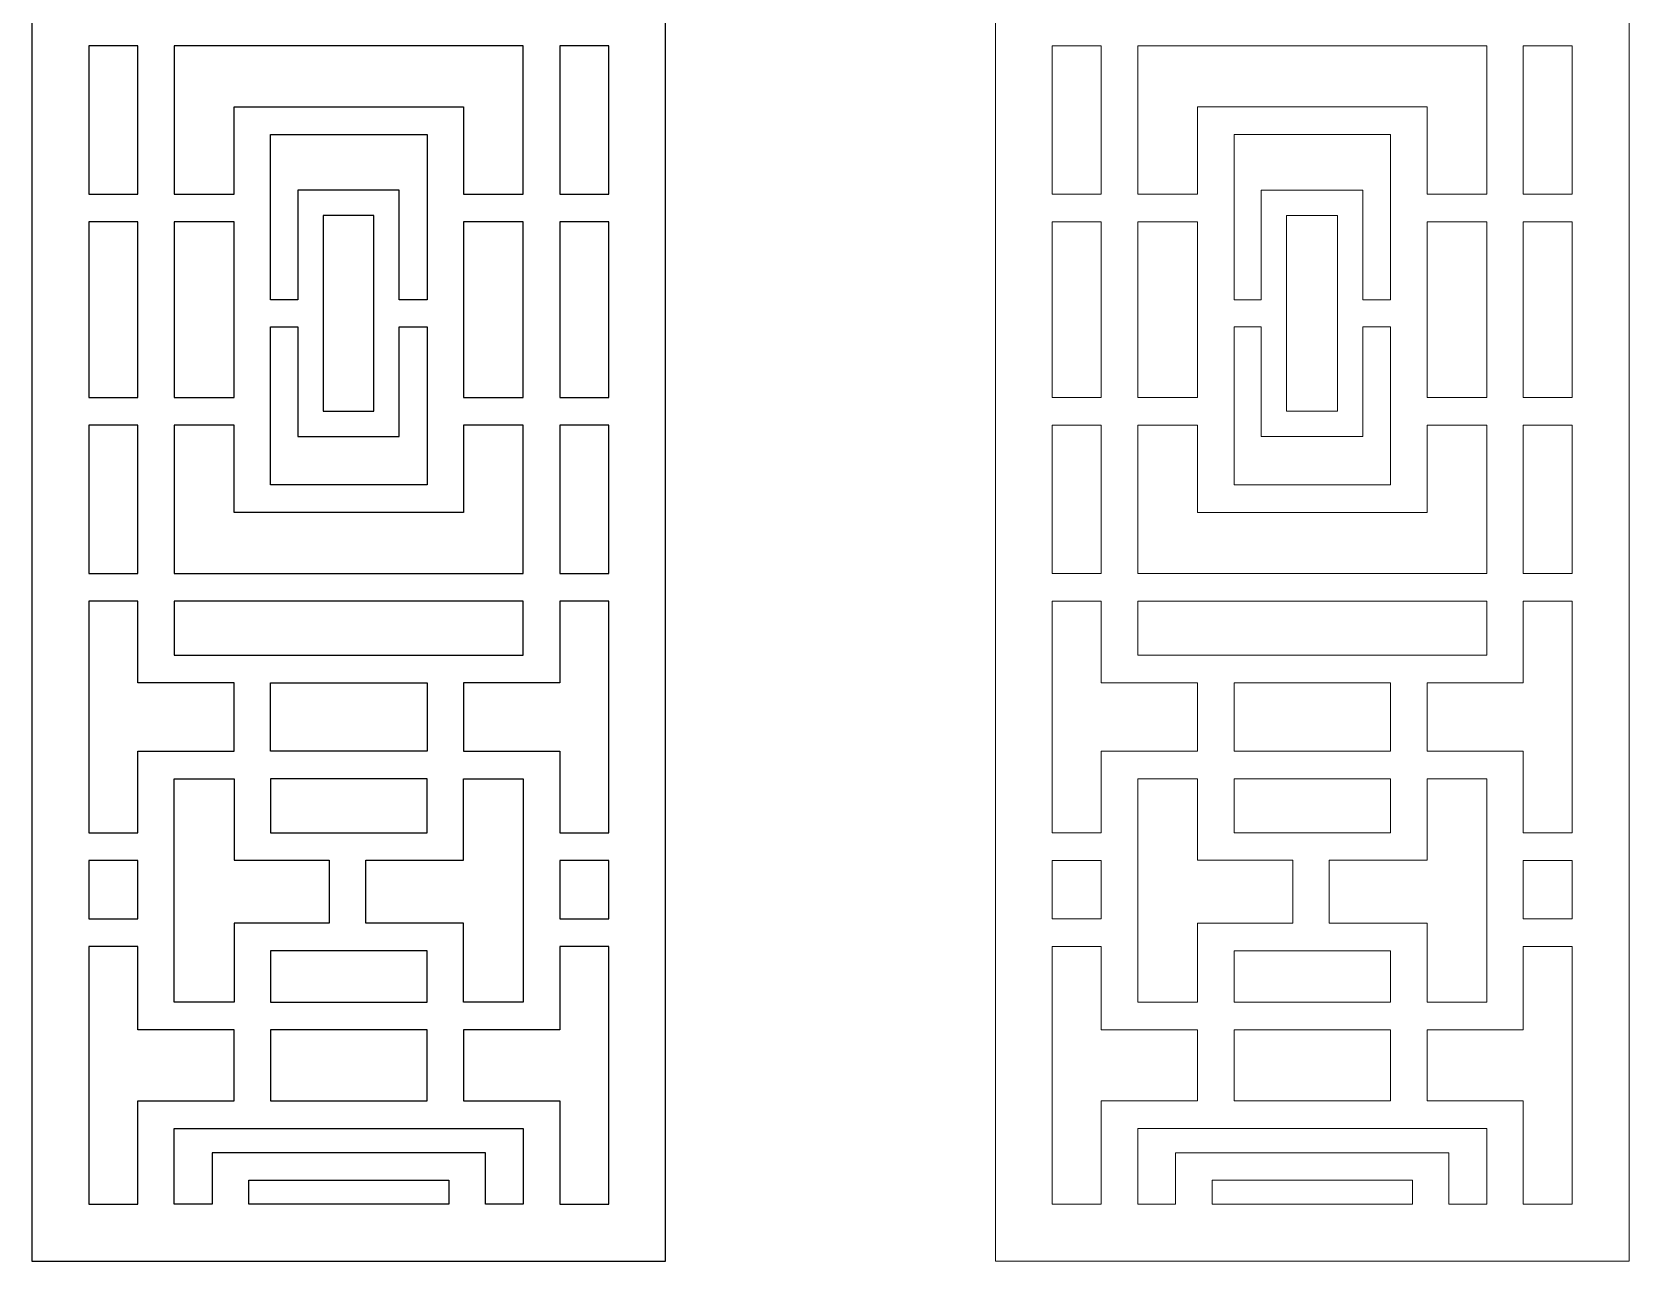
# Model space of a CAD drawing. Header units: centimetres. Extents: x -7.8 to 4.5, y -11.9 to 11.9.
# Drawn here: x -7.85 to 4.54, y -11.9 to -2.36 of the extents above; entities that cross this region are included whole.
import ezdxf

# ---------------------------------------------------------------- set-up
doc = ezdxf.new("R2010")
doc.units = ezdxf.units.CM
doc.header["$MEASUREMENT"] = 0
doc.layers.add('layer 1', color=7, linetype='Continuous')

msp = doc.modelspace()

# ---------------------------------------------------------------- linework, layer by layer
at = {"layer": 'layer 1', "color": 242}
for points, knots in [([(-7.85, 11.91982), (-7.85, 11.91982), (-2.93309, 11.91982), (-2.93309, 11.91982), (-2.93309, 11.91982), (-2.93309, 11.91982), (-2.93309, -11.90152), (-2.93309, -11.90152), (-2.93309, -11.90152), (-2.93309, -11.90152), (-7.85, -11.90152), (-7.85, -11.90152), (-7.85, -11.90152), (-7.85, -11.90152), (-7.85, 11.91982), (-7.85, 11.91982)], [0, 0, 0, 0, 0.2, 0.2, 0.2, 0.2, 0.4, 0.4, 0.4, 0.4, 0.6, 0.6, 0.6, 0.6, 1, 1, 1, 1]), ([(-7.40968, -2.47065), (-7.40968, -2.47065), (-7.02874, -2.47065), (-7.02874, -2.47065), (-7.02874, -2.47065), (-7.02874, -2.47065), (-7.02874, -3.62321), (-7.02874, -3.62321), (-7.02874, -3.62321), (-7.02874, -3.62321), (-7.40968, -3.62321), (-7.40968, -3.62321), (-7.40968, -3.62321), (-7.40968, -3.62321), (-7.40968, -2.47065), (-7.40968, -2.47065)], [0, 0, 0, 0, 0.2, 0.2, 0.2, 0.2, 0.4, 0.4, 0.4, 0.4, 0.6, 0.6, 0.6, 0.6, 1, 1, 1, 1]), ([(-6.28141, -3.62321), (-6.28141, -3.62321), (-6.74528, -3.62321), (-6.74528, -3.62321), (-6.74528, -3.62321), (-6.74528, -3.62321), (-6.74528, -2.47065), (-6.74528, -2.47065), (-6.74528, -2.47065), (-6.74528, -2.47065), (-4.03708, -2.47065), (-4.03708, -2.47065), (-4.03708, -2.47065), (-4.03708, -2.47065), (-4.03708, -3.62321), (-4.03708, -3.62321), (-4.03708, -3.62321), (-4.03708, -3.62321), (-4.50095, -3.62321), (-4.50095, -3.62321), (-4.50095, -3.62321), (-4.50095, -3.62321), (-4.50095, -2.94517), (-4.50095, -2.94517), (-4.50095, -2.94517), (-4.50095, -2.94517), (-6.28141, -2.94517), (-6.28141, -2.94517), (-6.28141, -2.94517), (-6.28141, -2.94517), (-6.28141, -3.62321), (-6.28141, -3.62321)], [0, 0, 0, 0, 0.11111111, 0.11111111, 0.11111111, 0.11111111, 0.22222222, 0.22222222, 0.22222222, 0.22222222, 0.33333333, 0.33333333, 0.33333333, 0.33333333, 0.44444444, 0.44444444, 0.44444444, 0.44444444, 0.55555556, 0.55555556, 0.55555556, 0.55555556, 0.66666667, 0.66666667, 0.66666667, 0.66666667, 0.77777778, 0.77777778, 0.77777778, 0.77777778, 1, 1, 1, 1]), ([(-3.37341, -3.62321), (-3.37341, -3.62321), (-3.75361, -3.62321), (-3.75361, -3.62321), (-3.75361, -3.62321), (-3.75361, -3.62321), (-3.75361, -2.47065), (-3.75361, -2.47065), (-3.75361, -2.47065), (-3.75361, -2.47065), (-3.37341, -2.47065), (-3.37341, -2.47065), (-3.37341, -2.47065), (-3.37341, -2.47065), (-3.37341, -3.62321), (-3.37341, -3.62321)], [0, 0, 0, 0, 0.2, 0.2, 0.2, 0.2, 0.4, 0.4, 0.4, 0.4, 0.6, 0.6, 0.6, 0.6, 1, 1, 1, 1]), ([(-5.7878, -3.59088), (-5.7878, -3.59088), (-4.99969, -3.59088), (-4.99969, -3.59088), (-4.99969, -3.59088), (-4.99969, -3.59088), (-4.99969, -4.4421), (-4.99969, -4.4421), (-4.99969, -4.4421), (-4.99969, -4.4421), (-4.78441, -4.4421), (-4.78441, -4.4421), (-4.78441, -4.4421), (-4.78441, -4.4421), (-4.78441, -3.1586), (-4.78441, -3.1586), (-4.78441, -3.1586), (-4.78441, -3.1586), (-5.99795, -3.1586), (-5.99795, -3.1586), (-5.99795, -3.1586), (-5.99795, -3.1586), (-5.99795, -4.4421), (-5.99795, -4.4421), (-5.99795, -4.4421), (-5.99795, -4.4421), (-5.7878, -4.4421), (-5.7878, -4.4421), (-5.7878, -4.4421), (-5.7878, -4.4421), (-5.7878, -3.59088), (-5.7878, -3.59088)], [0, 0, 0, 0, 0.11111111, 0.11111111, 0.11111111, 0.11111111, 0.22222222, 0.22222222, 0.22222222, 0.22222222, 0.33333333, 0.33333333, 0.33333333, 0.33333333, 0.44444444, 0.44444444, 0.44444444, 0.44444444, 0.55555556, 0.55555556, 0.55555556, 0.55555556, 0.66666667, 0.66666667, 0.66666667, 0.66666667, 0.77777778, 0.77777778, 0.77777778, 0.77777778, 1, 1, 1, 1]), ([(-7.40968, -3.83665), (-7.40968, -3.83665), (-7.02874, -3.83665), (-7.02874, -3.83665), (-7.02874, -3.83665), (-7.02874, -3.83665), (-7.02874, -5.20138), (-7.02874, -5.20138), (-7.02874, -5.20138), (-7.02874, -5.20138), (-7.40968, -5.20138), (-7.40968, -5.20138), (-7.40968, -5.20138), (-7.40968, -5.20138), (-7.40968, -3.83665), (-7.40968, -3.83665)], [0, 0, 0, 0, 0.2, 0.2, 0.2, 0.2, 0.4, 0.4, 0.4, 0.4, 0.6, 0.6, 0.6, 0.6, 1, 1, 1, 1]), ([(-6.74528, -3.83665), (-6.74528, -3.83665), (-6.28141, -3.83665), (-6.28141, -3.83665), (-6.28141, -3.83665), (-6.28141, -3.83665), (-6.28141, -5.20138), (-6.28141, -5.20138), (-6.28141, -5.20138), (-6.28141, -5.20138), (-6.74528, -5.20138), (-6.74528, -5.20138), (-6.74528, -5.20138), (-6.74528, -5.20138), (-6.74528, -3.83665), (-6.74528, -3.83665)], [0, 0, 0, 0, 0.2, 0.2, 0.2, 0.2, 0.4, 0.4, 0.4, 0.4, 0.6, 0.6, 0.6, 0.6, 1, 1, 1, 1]), ([(-5.59078, -3.78791), (-5.59078, -3.78791), (-5.19672, -3.78791), (-5.19672, -3.78791), (-5.19672, -3.78791), (-5.19672, -3.78791), (-5.19672, -5.30702), (-5.19672, -5.30702), (-5.19672, -5.30702), (-5.19672, -5.30702), (-5.59078, -5.30702), (-5.59078, -5.30702), (-5.59078, -5.30702), (-5.59078, -5.30702), (-5.59078, -3.78791), (-5.59078, -3.78791)], [0, 0, 0, 0, 0.2, 0.2, 0.2, 0.2, 0.4, 0.4, 0.4, 0.4, 0.6, 0.6, 0.6, 0.6, 1, 1, 1, 1]), ([(-4.50095, -3.83665), (-4.50095, -3.83665), (-4.03708, -3.83665), (-4.03708, -3.83665), (-4.03708, -3.83665), (-4.03708, -3.83665), (-4.03708, -5.20138), (-4.03708, -5.20138), (-4.03708, -5.20138), (-4.03708, -5.20138), (-4.50095, -5.20138), (-4.50095, -5.20138), (-4.50095, -5.20138), (-4.50095, -5.20138), (-4.50095, -3.83665), (-4.50095, -3.83665)], [0, 0, 0, 0, 0.2, 0.2, 0.2, 0.2, 0.4, 0.4, 0.4, 0.4, 0.6, 0.6, 0.6, 0.6, 1, 1, 1, 1]), ([(-3.37341, -5.20138), (-3.37341, -5.20138), (-3.75361, -5.20138), (-3.75361, -5.20138), (-3.75361, -5.20138), (-3.75361, -5.20138), (-3.75361, -3.83665), (-3.75361, -3.83665), (-3.75361, -3.83665), (-3.75361, -3.83665), (-3.37341, -3.83665), (-3.37341, -3.83665), (-3.37341, -3.83665), (-3.37341, -3.83665), (-3.37341, -5.20138), (-3.37341, -5.20138)], [0, 0, 0, 0, 0.2, 0.2, 0.2, 0.2, 0.4, 0.4, 0.4, 0.4, 0.6, 0.6, 0.6, 0.6, 1, 1, 1, 1]), ([(-4.78441, -4.65283), (-4.78441, -4.65283), (-4.99969, -4.65283), (-4.99969, -4.65283), (-4.99969, -4.65283), (-4.99969, -4.65283), (-4.99969, -5.50405), (-4.99969, -5.50405), (-4.99969, -5.50405), (-4.99969, -5.50405), (-5.7878, -5.50405), (-5.7878, -5.50405), (-5.7878, -5.50405), (-5.7878, -5.50405), (-5.7878, -4.65283), (-5.7878, -4.65283), (-5.7878, -4.65283), (-5.7878, -4.65283), (-5.99795, -4.65283), (-5.99795, -4.65283), (-5.99795, -4.65283), (-5.99795, -4.65283), (-5.99795, -5.87942), (-5.99795, -5.87942), (-5.99795, -5.87942), (-5.99795, -5.87942), (-4.78441, -5.87942), (-4.78441, -5.87942), (-4.78441, -5.87942), (-4.78441, -5.87942), (-4.78441, -4.65283), (-4.78441, -4.65283)], [0, 0, 0, 0, 0.11111111, 0.11111111, 0.11111111, 0.11111111, 0.22222222, 0.22222222, 0.22222222, 0.22222222, 0.33333333, 0.33333333, 0.33333333, 0.33333333, 0.44444444, 0.44444444, 0.44444444, 0.44444444, 0.55555556, 0.55555556, 0.55555556, 0.55555556, 0.66666667, 0.66666667, 0.66666667, 0.66666667, 0.77777778, 0.77777778, 0.77777778, 0.77777778, 1, 1, 1, 1]), ([(-7.40968, -5.41482), (-7.40968, -5.41482), (-7.02874, -5.41482), (-7.02874, -5.41482), (-7.02874, -5.41482), (-7.02874, -5.41482), (-7.02874, -6.56737), (-7.02874, -6.56737), (-7.02874, -6.56737), (-7.02874, -6.56737), (-7.40968, -6.56737), (-7.40968, -6.56737), (-7.40968, -6.56737), (-7.40968, -6.56737), (-7.40968, -5.41482), (-7.40968, -5.41482)], [0, 0, 0, 0, 0.2, 0.2, 0.2, 0.2, 0.4, 0.4, 0.4, 0.4, 0.6, 0.6, 0.6, 0.6, 1, 1, 1, 1]), ([(-6.74528, -5.41482), (-6.74528, -5.41482), (-6.28141, -5.41482), (-6.28141, -5.41482), (-6.28141, -5.41482), (-6.28141, -5.41482), (-6.28141, -6.09285), (-6.28141, -6.09285), (-6.28141, -6.09285), (-6.28141, -6.09285), (-4.50095, -6.09285), (-4.50095, -6.09285), (-4.50095, -6.09285), (-4.50095, -6.09285), (-4.50095, -5.41482), (-4.50095, -5.41482), (-4.50095, -5.41482), (-4.50095, -5.41482), (-4.03708, -5.41482), (-4.03708, -5.41482), (-4.03708, -5.41482), (-4.03708, -5.41482), (-4.03708, -6.56737), (-4.03708, -6.56737), (-4.03708, -6.56737), (-4.03708, -6.56737), (-6.74528, -6.56737), (-6.74528, -6.56737), (-6.74528, -6.56737), (-6.74528, -6.56737), (-6.74528, -5.41482), (-6.74528, -5.41482)], [0, 0, 0, 0, 0.11111111, 0.11111111, 0.11111111, 0.11111111, 0.22222222, 0.22222222, 0.22222222, 0.22222222, 0.33333333, 0.33333333, 0.33333333, 0.33333333, 0.44444444, 0.44444444, 0.44444444, 0.44444444, 0.55555556, 0.55555556, 0.55555556, 0.55555556, 0.66666667, 0.66666667, 0.66666667, 0.66666667, 0.77777778, 0.77777778, 0.77777778, 0.77777778, 1, 1, 1, 1]), ([(-3.37341, -6.56737), (-3.37341, -6.56737), (-3.75361, -6.56737), (-3.75361, -6.56737), (-3.75361, -6.56737), (-3.75361, -6.56737), (-3.75361, -5.41482), (-3.75361, -5.41482), (-3.75361, -5.41482), (-3.75361, -5.41482), (-3.37341, -5.41482), (-3.37341, -5.41482), (-3.37341, -5.41482), (-3.37341, -5.41482), (-3.37341, -6.56737), (-3.37341, -6.56737)], [0, 0, 0, 0, 0.2, 0.2, 0.2, 0.2, 0.4, 0.4, 0.4, 0.4, 0.6, 0.6, 0.6, 0.6, 1, 1, 1, 1]), ([(-7.40968, -6.78081), (-7.40968, -6.78081), (-7.02874, -6.78081), (-7.02874, -6.78081), (-7.02874, -6.78081), (-7.02874, -6.78081), (-7.02874, -7.41406), (-7.02874, -7.41406), (-7.02874, -7.41406), (-7.02874, -7.41406), (-6.28141, -7.41406), (-6.28141, -7.41406), (-6.28141, -7.41406), (-6.28141, -7.41406), (-6.28141, -7.94551), (-6.28141, -7.94551), (-6.28141, -7.94551), (-6.28141, -7.94551), (-7.02874, -7.94551), (-7.02874, -7.94551), (-7.02874, -7.94551), (-7.02874, -7.94551), (-7.02874, -8.5796), (-7.02874, -8.5796), (-7.02874, -8.5796), (-7.02874, -8.5796), (-7.40968, -8.5796), (-7.40968, -8.5796), (-7.40968, -8.5796), (-7.40968, -8.5796), (-7.40968, -6.78081), (-7.40968, -6.78081)], [0, 0, 0, 0, 0.11111111, 0.11111111, 0.11111111, 0.11111111, 0.22222222, 0.22222222, 0.22222222, 0.22222222, 0.33333333, 0.33333333, 0.33333333, 0.33333333, 0.44444444, 0.44444444, 0.44444444, 0.44444444, 0.55555556, 0.55555556, 0.55555556, 0.55555556, 0.66666667, 0.66666667, 0.66666667, 0.66666667, 0.77777778, 0.77777778, 0.77777778, 0.77777778, 1, 1, 1, 1]), ([(-6.74528, -6.78081), (-6.74528, -6.78081), (-4.03708, -6.78081), (-4.03708, -6.78081), (-4.03708, -6.78081), (-4.03708, -6.78081), (-4.03708, -7.20062), (-4.03708, -7.20062), (-4.03708, -7.20062), (-4.03708, -7.20062), (-6.74528, -7.20062), (-6.74528, -7.20062), (-6.74528, -7.20062), (-6.74528, -7.20062), (-6.74528, -6.78081), (-6.74528, -6.78081)], [0, 0, 0, 0, 0.2, 0.2, 0.2, 0.2, 0.4, 0.4, 0.4, 0.4, 0.6, 0.6, 0.6, 0.6, 1, 1, 1, 1]), ([(-3.37341, -8.5796), (-3.37341, -8.5796), (-3.75361, -8.5796), (-3.75361, -8.5796), (-3.75361, -8.5796), (-3.75361, -8.5796), (-3.75361, -7.94551), (-3.75361, -7.94551), (-3.75361, -7.94551), (-3.75361, -7.94551), (-4.50095, -7.94551), (-4.50095, -7.94551), (-4.50095, -7.94551), (-4.50095, -7.94551), (-4.50095, -7.41406), (-4.50095, -7.41406), (-4.50095, -7.41406), (-4.50095, -7.41406), (-3.75361, -7.41406), (-3.75361, -7.41406), (-3.75361, -7.41406), (-3.75361, -7.41406), (-3.75361, -6.78081), (-3.75361, -6.78081), (-3.75361, -6.78081), (-3.75361, -6.78081), (-3.37341, -6.78081), (-3.37341, -6.78081), (-3.37341, -6.78081), (-3.37341, -6.78081), (-3.37341, -8.5796), (-3.37341, -8.5796)], [0, 0, 0, 0, 0.11111111, 0.11111111, 0.11111111, 0.11111111, 0.22222222, 0.22222222, 0.22222222, 0.22222222, 0.33333333, 0.33333333, 0.33333333, 0.33333333, 0.44444444, 0.44444444, 0.44444444, 0.44444444, 0.55555556, 0.55555556, 0.55555556, 0.55555556, 0.66666667, 0.66666667, 0.66666667, 0.66666667, 0.77777778, 0.77777778, 0.77777778, 0.77777778, 1, 1, 1, 1]), ([(-5.99795, -7.94551), (-5.99795, -7.94551), (-4.78441, -7.94551), (-4.78441, -7.94551), (-4.78441, -7.94551), (-4.78441, -7.94551), (-4.78441, -7.41406), (-4.78441, -7.41406), (-4.78441, -7.41406), (-4.78441, -7.41406), (-5.99795, -7.41406), (-5.99795, -7.41406), (-5.99795, -7.41406), (-5.99795, -7.41406), (-5.99795, -7.94551), (-5.99795, -7.94551)], [0, 0, 0, 0, 0.2, 0.2, 0.2, 0.2, 0.4, 0.4, 0.4, 0.4, 0.6, 0.6, 0.6, 0.6, 1, 1, 1, 1]), ([(-5.54322, -9.2807), (-5.54322, -9.2807), (-5.54322, -8.79146), (-5.54322, -8.79146), (-5.54322, -8.79146), (-5.54322, -8.79146), (-6.28141, -8.79146), (-6.28141, -8.79146), (-6.28141, -8.79146), (-6.28141, -8.79146), (-6.28141, -8.15894), (-6.28141, -8.15894), (-6.28141, -8.15894), (-6.28141, -8.15894), (-6.74528, -8.15894), (-6.74528, -8.15894), (-6.74528, -8.15894), (-6.74528, -8.15894), (-6.74528, -9.89374), (-6.74528, -9.89374), (-6.74528, -9.89374), (-6.74528, -9.89374), (-6.28141, -9.89374), (-6.28141, -9.89374), (-6.28141, -9.89374), (-6.28141, -9.89374), (-6.28141, -9.2807), (-6.28141, -9.2807), (-6.28141, -9.2807), (-6.28141, -9.2807), (-5.54322, -9.2807), (-5.54322, -9.2807)], [0, 0, 0, 0, 0.11111111, 0.11111111, 0.11111111, 0.11111111, 0.22222222, 0.22222222, 0.22222222, 0.22222222, 0.33333333, 0.33333333, 0.33333333, 0.33333333, 0.44444444, 0.44444444, 0.44444444, 0.44444444, 0.55555556, 0.55555556, 0.55555556, 0.55555556, 0.66666667, 0.66666667, 0.66666667, 0.66666667, 0.77777778, 0.77777778, 0.77777778, 0.77777778, 1, 1, 1, 1]), ([(-5.99795, -8.15894), (-5.99795, -8.15894), (-4.78441, -8.15894), (-4.78441, -8.15894), (-4.78441, -8.15894), (-4.78441, -8.15894), (-4.78441, -8.57803), (-4.78441, -8.57803), (-4.78441, -8.57803), (-4.78441, -8.57803), (-5.99795, -8.57803), (-5.99795, -8.57803), (-5.99795, -8.57803), (-5.99795, -8.57803), (-5.99795, -8.15894), (-5.99795, -8.15894)], [0, 0, 0, 0, 0.2, 0.2, 0.2, 0.2, 0.4, 0.4, 0.4, 0.4, 0.6, 0.6, 0.6, 0.6, 1, 1, 1, 1]), ([(-5.25974, -8.79146), (-5.25974, -8.79146), (-5.25974, -9.2807), (-5.25974, -9.2807), (-5.25974, -9.2807), (-5.25974, -9.2807), (-4.50095, -9.2807), (-4.50095, -9.2807), (-4.50095, -9.2807), (-4.50095, -9.2807), (-4.50095, -9.89374), (-4.50095, -9.89374), (-4.50095, -9.89374), (-4.50095, -9.89374), (-4.03708, -9.89374), (-4.03708, -9.89374), (-4.03708, -9.89374), (-4.03708, -9.89374), (-4.03708, -8.15894), (-4.03708, -8.15894), (-4.03708, -8.15894), (-4.03708, -8.15894), (-4.50095, -8.15894), (-4.50095, -8.15894), (-4.50095, -8.15894), (-4.50095, -8.15894), (-4.50095, -8.79146), (-4.50095, -8.79146), (-4.50095, -8.79146), (-4.50095, -8.79146), (-5.25974, -8.79146), (-5.25974, -8.79146)], [0, 0, 0, 0, 0.11111111, 0.11111111, 0.11111111, 0.11111111, 0.22222222, 0.22222222, 0.22222222, 0.22222222, 0.33333333, 0.33333333, 0.33333333, 0.33333333, 0.44444444, 0.44444444, 0.44444444, 0.44444444, 0.55555556, 0.55555556, 0.55555556, 0.55555556, 0.66666667, 0.66666667, 0.66666667, 0.66666667, 0.77777778, 0.77777778, 0.77777778, 0.77777778, 1, 1, 1, 1]), ([(-7.40968, -8.79304), (-7.40968, -8.79304), (-7.02874, -8.79304), (-7.02874, -8.79304), (-7.02874, -8.79304), (-7.02874, -8.79304), (-7.02874, -9.24713), (-7.02874, -9.24713), (-7.02874, -9.24713), (-7.02874, -9.24713), (-7.40968, -9.24713), (-7.40968, -9.24713), (-7.40968, -9.24713), (-7.40968, -9.24713), (-7.40968, -8.79304), (-7.40968, -8.79304)], [0, 0, 0, 0, 0.2, 0.2, 0.2, 0.2, 0.4, 0.4, 0.4, 0.4, 0.6, 0.6, 0.6, 0.6, 1, 1, 1, 1]), ([(-3.37341, -9.24713), (-3.37341, -9.24713), (-3.75361, -9.24713), (-3.75361, -9.24713), (-3.75361, -9.24713), (-3.75361, -9.24713), (-3.75361, -8.79304), (-3.75361, -8.79304), (-3.75361, -8.79304), (-3.75361, -8.79304), (-3.37341, -8.79304), (-3.37341, -8.79304), (-3.37341, -8.79304), (-3.37341, -8.79304), (-3.37341, -9.24713), (-3.37341, -9.24713)], [0, 0, 0, 0, 0.2, 0.2, 0.2, 0.2, 0.4, 0.4, 0.4, 0.4, 0.6, 0.6, 0.6, 0.6, 1, 1, 1, 1]), ([(-7.40968, -9.46057), (-7.40968, -9.46057), (-7.02874, -9.46057), (-7.02874, -9.46057), (-7.02874, -9.46057), (-7.02874, -9.46057), (-7.02874, -10.10719), (-7.02874, -10.10719), (-7.02874, -10.10719), (-7.02874, -10.10719), (-6.28141, -10.10719), (-6.28141, -10.10719), (-6.28141, -10.10719), (-6.28141, -10.10719), (-6.28141, -10.65916), (-6.28141, -10.65916), (-6.28141, -10.65916), (-6.28141, -10.65916), (-7.02874, -10.65916), (-7.02874, -10.65916), (-7.02874, -10.65916), (-7.02874, -10.65916), (-7.02874, -11.4612), (-7.02874, -11.4612), (-7.02874, -11.4612), (-7.02874, -11.4612), (-7.40968, -11.4612), (-7.40968, -11.4612), (-7.40968, -11.4612), (-7.40968, -11.4612), (-7.40968, -9.46057), (-7.40968, -9.46057)], [0, 0, 0, 0, 0.11111111, 0.11111111, 0.11111111, 0.11111111, 0.22222222, 0.22222222, 0.22222222, 0.22222222, 0.33333333, 0.33333333, 0.33333333, 0.33333333, 0.44444444, 0.44444444, 0.44444444, 0.44444444, 0.55555556, 0.55555556, 0.55555556, 0.55555556, 0.66666667, 0.66666667, 0.66666667, 0.66666667, 0.77777778, 0.77777778, 0.77777778, 0.77777778, 1, 1, 1, 1]), ([(-4.78441, -9.89374), (-4.78441, -9.89374), (-5.99795, -9.89374), (-5.99795, -9.89374), (-5.99795, -9.89374), (-5.99795, -9.89374), (-5.99795, -9.49414), (-5.99795, -9.49414), (-5.99795, -9.49414), (-5.99795, -9.49414), (-4.78441, -9.49414), (-4.78441, -9.49414), (-4.78441, -9.49414), (-4.78441, -9.49414), (-4.78441, -9.89374), (-4.78441, -9.89374)], [0, 0, 0, 0, 0.2, 0.2, 0.2, 0.2, 0.4, 0.4, 0.4, 0.4, 0.6, 0.6, 0.6, 0.6, 1, 1, 1, 1]), ([(-3.75361, -11.4612), (-3.75361, -11.4612), (-3.75361, -10.65916), (-3.75361, -10.65916), (-3.75361, -10.65916), (-3.75361, -10.65916), (-4.50095, -10.65916), (-4.50095, -10.65916), (-4.50095, -10.65916), (-4.50095, -10.65916), (-4.50095, -10.10719), (-4.50095, -10.10719), (-4.50095, -10.10719), (-4.50095, -10.10719), (-3.75361, -10.10719), (-3.75361, -10.10719), (-3.75361, -10.10719), (-3.75361, -10.10719), (-3.75361, -9.46057), (-3.75361, -9.46057), (-3.75361, -9.46057), (-3.75361, -9.46057), (-3.37341, -9.46057), (-3.37341, -9.46057), (-3.37341, -9.46057), (-3.37341, -9.46057), (-3.37341, -11.4612), (-3.37341, -11.4612), (-3.37341, -11.4612), (-3.37341, -11.4612), (-3.75361, -11.4612), (-3.75361, -11.4612)], [0, 0, 0, 0, 0.11111111, 0.11111111, 0.11111111, 0.11111111, 0.22222222, 0.22222222, 0.22222222, 0.22222222, 0.33333333, 0.33333333, 0.33333333, 0.33333333, 0.44444444, 0.44444444, 0.44444444, 0.44444444, 0.55555556, 0.55555556, 0.55555556, 0.55555556, 0.66666667, 0.66666667, 0.66666667, 0.66666667, 0.77777778, 0.77777778, 0.77777778, 0.77777778, 1, 1, 1, 1]), ([(-5.99795, -10.65916), (-5.99795, -10.65916), (-5.99795, -10.10719), (-5.99795, -10.10719), (-5.99795, -10.10719), (-5.99795, -10.10719), (-4.78441, -10.10719), (-4.78441, -10.10719), (-4.78441, -10.10719), (-4.78441, -10.10719), (-4.78441, -10.65916), (-4.78441, -10.65916), (-4.78441, -10.65916), (-4.78441, -10.65916), (-5.99795, -10.65916), (-5.99795, -10.65916)], [0, 0, 0, 0, 0.2, 0.2, 0.2, 0.2, 0.4, 0.4, 0.4, 0.4, 0.6, 0.6, 0.6, 0.6, 1, 1, 1, 1]), ([(-6.45149, -11.4612), (-6.45149, -11.4612), (-6.45149, -11.06052), (-6.45149, -11.06052), (-6.45149, -11.06052), (-6.45149, -11.06052), (-4.33087, -11.06052), (-4.33087, -11.06052), (-4.33087, -11.06052), (-4.33087, -11.06052), (-4.33087, -11.4612), (-4.33087, -11.4612), (-4.33087, -11.4612), (-4.33087, -11.4612), (-4.03708, -11.4612), (-4.03708, -11.4612), (-4.03708, -11.4612), (-4.03708, -11.4612), (-4.03708, -10.8726), (-4.03708, -10.8726), (-4.03708, -10.8726), (-4.03708, -10.8726), (-6.74528, -10.8726), (-6.74528, -10.8726), (-6.74528, -10.8726), (-6.74528, -10.8726), (-6.74528, -11.4612), (-6.74528, -11.4612), (-6.74528, -11.4612), (-6.74528, -11.4612), (-6.45149, -11.4612), (-6.45149, -11.4612)], [0, 0, 0, 0, 0.11111111, 0.11111111, 0.11111111, 0.11111111, 0.22222222, 0.22222222, 0.22222222, 0.22222222, 0.33333333, 0.33333333, 0.33333333, 0.33333333, 0.44444444, 0.44444444, 0.44444444, 0.44444444, 0.55555556, 0.55555556, 0.55555556, 0.55555556, 0.66666667, 0.66666667, 0.66666667, 0.66666667, 0.77777778, 0.77777778, 0.77777778, 0.77777778, 1, 1, 1, 1]), ([(-4.61433, -11.4612), (-4.61433, -11.4612), (-4.61433, -11.27394), (-4.61433, -11.27394), (-4.61433, -11.27394), (-4.61433, -11.27394), (-6.16803, -11.27394), (-6.16803, -11.27394), (-6.16803, -11.27394), (-6.16803, -11.27394), (-6.16803, -11.4612), (-6.16803, -11.4612), (-6.16803, -11.4612), (-6.16803, -11.4612), (-4.61433, -11.4612), (-4.61433, -11.4612)], [0, 0, 0, 0, 0.2, 0.2, 0.2, 0.2, 0.4, 0.4, 0.4, 0.4, 0.6, 0.6, 0.6, 0.6, 1, 1, 1, 1])]:
    msp.add_open_spline(points, degree=3, knots=knots, dxfattribs=at)
at = {"layer": 'layer 1', "color": 177, "lineweight": 9}
for points, knots in [([(-0.37385, 11.91982), (-0.37385, 11.91982), (4.54306, 11.91982), (4.54306, 11.91982), (4.54306, 11.91982), (4.54306, 11.91982), (4.54306, -11.90152), (4.54306, -11.90152), (4.54306, -11.90152), (4.54306, -11.90152), (-0.37385, -11.90152), (-0.37385, -11.90152), (-0.37385, -11.90152), (-0.37385, -11.90152), (-0.37385, 11.91982), (-0.37385, 11.91982)], [0, 0, 0, 0, 0.2, 0.2, 0.2, 0.2, 0.4, 0.4, 0.4, 0.4, 0.6, 0.6, 0.6, 0.6, 1, 1, 1, 1]), ([(0.06647, -2.47065), (0.06647, -2.47065), (0.44741, -2.47065), (0.44741, -2.47065), (0.44741, -2.47065), (0.44741, -2.47065), (0.44741, -3.62321), (0.44741, -3.62321), (0.44741, -3.62321), (0.44741, -3.62321), (0.06647, -3.62321), (0.06647, -3.62321), (0.06647, -3.62321), (0.06647, -3.62321), (0.06647, -2.47065), (0.06647, -2.47065)], [0, 0, 0, 0, 0.2, 0.2, 0.2, 0.2, 0.4, 0.4, 0.4, 0.4, 0.6, 0.6, 0.6, 0.6, 1, 1, 1, 1]), ([(1.19474, -3.62321), (1.19474, -3.62321), (0.73087, -3.62321), (0.73087, -3.62321), (0.73087, -3.62321), (0.73087, -3.62321), (0.73087, -2.47065), (0.73087, -2.47065), (0.73087, -2.47065), (0.73087, -2.47065), (3.43907, -2.47065), (3.43907, -2.47065), (3.43907, -2.47065), (3.43907, -2.47065), (3.43907, -3.62321), (3.43907, -3.62321), (3.43907, -3.62321), (3.43907, -3.62321), (2.9752, -3.62321), (2.9752, -3.62321), (2.9752, -3.62321), (2.9752, -3.62321), (2.9752, -2.94517), (2.9752, -2.94517), (2.9752, -2.94517), (2.9752, -2.94517), (1.19474, -2.94517), (1.19474, -2.94517), (1.19474, -2.94517), (1.19474, -2.94517), (1.19474, -3.62321), (1.19474, -3.62321)], [0, 0, 0, 0, 0.11111111, 0.11111111, 0.11111111, 0.11111111, 0.22222222, 0.22222222, 0.22222222, 0.22222222, 0.33333333, 0.33333333, 0.33333333, 0.33333333, 0.44444444, 0.44444444, 0.44444444, 0.44444444, 0.55555556, 0.55555556, 0.55555556, 0.55555556, 0.66666667, 0.66666667, 0.66666667, 0.66666667, 0.77777778, 0.77777778, 0.77777778, 0.77777778, 1, 1, 1, 1]), ([(4.10274, -3.62321), (4.10274, -3.62321), (3.72254, -3.62321), (3.72254, -3.62321), (3.72254, -3.62321), (3.72254, -3.62321), (3.72254, -2.47065), (3.72254, -2.47065), (3.72254, -2.47065), (3.72254, -2.47065), (4.10274, -2.47065), (4.10274, -2.47065), (4.10274, -2.47065), (4.10274, -2.47065), (4.10274, -3.62321), (4.10274, -3.62321)], [0, 0, 0, 0, 0.2, 0.2, 0.2, 0.2, 0.4, 0.4, 0.4, 0.4, 0.6, 0.6, 0.6, 0.6, 1, 1, 1, 1]), ([(1.68835, -3.59088), (1.68835, -3.59088), (2.47646, -3.59088), (2.47646, -3.59088), (2.47646, -3.59088), (2.47646, -3.59088), (2.47646, -4.4421), (2.47646, -4.4421), (2.47646, -4.4421), (2.47646, -4.4421), (2.69174, -4.4421), (2.69174, -4.4421), (2.69174, -4.4421), (2.69174, -4.4421), (2.69174, -3.1586), (2.69174, -3.1586), (2.69174, -3.1586), (2.69174, -3.1586), (1.4782, -3.1586), (1.4782, -3.1586), (1.4782, -3.1586), (1.4782, -3.1586), (1.4782, -4.4421), (1.4782, -4.4421), (1.4782, -4.4421), (1.4782, -4.4421), (1.68835, -4.4421), (1.68835, -4.4421), (1.68835, -4.4421), (1.68835, -4.4421), (1.68835, -3.59088), (1.68835, -3.59088)], [0, 0, 0, 0, 0.11111111, 0.11111111, 0.11111111, 0.11111111, 0.22222222, 0.22222222, 0.22222222, 0.22222222, 0.33333333, 0.33333333, 0.33333333, 0.33333333, 0.44444444, 0.44444444, 0.44444444, 0.44444444, 0.55555556, 0.55555556, 0.55555556, 0.55555556, 0.66666667, 0.66666667, 0.66666667, 0.66666667, 0.77777778, 0.77777778, 0.77777778, 0.77777778, 1, 1, 1, 1]), ([(0.06647, -3.83665), (0.06647, -3.83665), (0.44741, -3.83665), (0.44741, -3.83665), (0.44741, -3.83665), (0.44741, -3.83665), (0.44741, -5.20138), (0.44741, -5.20138), (0.44741, -5.20138), (0.44741, -5.20138), (0.06647, -5.20138), (0.06647, -5.20138), (0.06647, -5.20138), (0.06647, -5.20138), (0.06647, -3.83665), (0.06647, -3.83665)], [0, 0, 0, 0, 0.2, 0.2, 0.2, 0.2, 0.4, 0.4, 0.4, 0.4, 0.6, 0.6, 0.6, 0.6, 1, 1, 1, 1]), ([(0.73087, -3.83665), (0.73087, -3.83665), (1.19474, -3.83665), (1.19474, -3.83665), (1.19474, -3.83665), (1.19474, -3.83665), (1.19474, -5.20138), (1.19474, -5.20138), (1.19474, -5.20138), (1.19474, -5.20138), (0.73087, -5.20138), (0.73087, -5.20138), (0.73087, -5.20138), (0.73087, -5.20138), (0.73087, -3.83665), (0.73087, -3.83665)], [0, 0, 0, 0, 0.2, 0.2, 0.2, 0.2, 0.4, 0.4, 0.4, 0.4, 0.6, 0.6, 0.6, 0.6, 1, 1, 1, 1]), ([(1.88537, -3.78791), (1.88537, -3.78791), (2.27943, -3.78791), (2.27943, -3.78791), (2.27943, -3.78791), (2.27943, -3.78791), (2.27943, -5.30702), (2.27943, -5.30702), (2.27943, -5.30702), (2.27943, -5.30702), (1.88537, -5.30702), (1.88537, -5.30702), (1.88537, -5.30702), (1.88537, -5.30702), (1.88537, -3.78791), (1.88537, -3.78791)], [0, 0, 0, 0, 0.2, 0.2, 0.2, 0.2, 0.4, 0.4, 0.4, 0.4, 0.6, 0.6, 0.6, 0.6, 1, 1, 1, 1]), ([(2.9752, -3.83665), (2.9752, -3.83665), (3.43907, -3.83665), (3.43907, -3.83665), (3.43907, -3.83665), (3.43907, -3.83665), (3.43907, -5.20138), (3.43907, -5.20138), (3.43907, -5.20138), (3.43907, -5.20138), (2.9752, -5.20138), (2.9752, -5.20138), (2.9752, -5.20138), (2.9752, -5.20138), (2.9752, -3.83665), (2.9752, -3.83665)], [0, 0, 0, 0, 0.2, 0.2, 0.2, 0.2, 0.4, 0.4, 0.4, 0.4, 0.6, 0.6, 0.6, 0.6, 1, 1, 1, 1]), ([(4.10274, -5.20138), (4.10274, -5.20138), (3.72254, -5.20138), (3.72254, -5.20138), (3.72254, -5.20138), (3.72254, -5.20138), (3.72254, -3.83665), (3.72254, -3.83665), (3.72254, -3.83665), (3.72254, -3.83665), (4.10274, -3.83665), (4.10274, -3.83665), (4.10274, -3.83665), (4.10274, -3.83665), (4.10274, -5.20138), (4.10274, -5.20138)], [0, 0, 0, 0, 0.2, 0.2, 0.2, 0.2, 0.4, 0.4, 0.4, 0.4, 0.6, 0.6, 0.6, 0.6, 1, 1, 1, 1]), ([(2.69174, -4.65283), (2.69174, -4.65283), (2.47646, -4.65283), (2.47646, -4.65283), (2.47646, -4.65283), (2.47646, -4.65283), (2.47646, -5.50405), (2.47646, -5.50405), (2.47646, -5.50405), (2.47646, -5.50405), (1.68835, -5.50405), (1.68835, -5.50405), (1.68835, -5.50405), (1.68835, -5.50405), (1.68835, -4.65283), (1.68835, -4.65283), (1.68835, -4.65283), (1.68835, -4.65283), (1.4782, -4.65283), (1.4782, -4.65283), (1.4782, -4.65283), (1.4782, -4.65283), (1.4782, -5.87942), (1.4782, -5.87942), (1.4782, -5.87942), (1.4782, -5.87942), (2.69174, -5.87942), (2.69174, -5.87942), (2.69174, -5.87942), (2.69174, -5.87942), (2.69174, -4.65283), (2.69174, -4.65283)], [0, 0, 0, 0, 0.11111111, 0.11111111, 0.11111111, 0.11111111, 0.22222222, 0.22222222, 0.22222222, 0.22222222, 0.33333333, 0.33333333, 0.33333333, 0.33333333, 0.44444444, 0.44444444, 0.44444444, 0.44444444, 0.55555556, 0.55555556, 0.55555556, 0.55555556, 0.66666667, 0.66666667, 0.66666667, 0.66666667, 0.77777778, 0.77777778, 0.77777778, 0.77777778, 1, 1, 1, 1]), ([(0.06647, -5.41482), (0.06647, -5.41482), (0.44741, -5.41482), (0.44741, -5.41482), (0.44741, -5.41482), (0.44741, -5.41482), (0.44741, -6.56737), (0.44741, -6.56737), (0.44741, -6.56737), (0.44741, -6.56737), (0.06647, -6.56737), (0.06647, -6.56737), (0.06647, -6.56737), (0.06647, -6.56737), (0.06647, -5.41482), (0.06647, -5.41482)], [0, 0, 0, 0, 0.2, 0.2, 0.2, 0.2, 0.4, 0.4, 0.4, 0.4, 0.6, 0.6, 0.6, 0.6, 1, 1, 1, 1]), ([(0.73087, -5.41482), (0.73087, -5.41482), (1.19474, -5.41482), (1.19474, -5.41482), (1.19474, -5.41482), (1.19474, -5.41482), (1.19474, -6.09285), (1.19474, -6.09285), (1.19474, -6.09285), (1.19474, -6.09285), (2.9752, -6.09285), (2.9752, -6.09285), (2.9752, -6.09285), (2.9752, -6.09285), (2.9752, -5.41482), (2.9752, -5.41482), (2.9752, -5.41482), (2.9752, -5.41482), (3.43907, -5.41482), (3.43907, -5.41482), (3.43907, -5.41482), (3.43907, -5.41482), (3.43907, -6.56737), (3.43907, -6.56737), (3.43907, -6.56737), (3.43907, -6.56737), (0.73087, -6.56737), (0.73087, -6.56737), (0.73087, -6.56737), (0.73087, -6.56737), (0.73087, -5.41482), (0.73087, -5.41482)], [0, 0, 0, 0, 0.11111111, 0.11111111, 0.11111111, 0.11111111, 0.22222222, 0.22222222, 0.22222222, 0.22222222, 0.33333333, 0.33333333, 0.33333333, 0.33333333, 0.44444444, 0.44444444, 0.44444444, 0.44444444, 0.55555556, 0.55555556, 0.55555556, 0.55555556, 0.66666667, 0.66666667, 0.66666667, 0.66666667, 0.77777778, 0.77777778, 0.77777778, 0.77777778, 1, 1, 1, 1]), ([(4.10274, -6.56737), (4.10274, -6.56737), (3.72254, -6.56737), (3.72254, -6.56737), (3.72254, -6.56737), (3.72254, -6.56737), (3.72254, -5.41482), (3.72254, -5.41482), (3.72254, -5.41482), (3.72254, -5.41482), (4.10274, -5.41482), (4.10274, -5.41482), (4.10274, -5.41482), (4.10274, -5.41482), (4.10274, -6.56737), (4.10274, -6.56737)], [0, 0, 0, 0, 0.2, 0.2, 0.2, 0.2, 0.4, 0.4, 0.4, 0.4, 0.6, 0.6, 0.6, 0.6, 1, 1, 1, 1]), ([(0.06647, -6.78081), (0.06647, -6.78081), (0.44741, -6.78081), (0.44741, -6.78081), (0.44741, -6.78081), (0.44741, -6.78081), (0.44741, -7.41406), (0.44741, -7.41406), (0.44741, -7.41406), (0.44741, -7.41406), (1.19474, -7.41406), (1.19474, -7.41406), (1.19474, -7.41406), (1.19474, -7.41406), (1.19474, -7.94551), (1.19474, -7.94551), (1.19474, -7.94551), (1.19474, -7.94551), (0.44741, -7.94551), (0.44741, -7.94551), (0.44741, -7.94551), (0.44741, -7.94551), (0.44741, -8.5796), (0.44741, -8.5796), (0.44741, -8.5796), (0.44741, -8.5796), (0.06647, -8.5796), (0.06647, -8.5796), (0.06647, -8.5796), (0.06647, -8.5796), (0.06647, -6.78081), (0.06647, -6.78081)], [0, 0, 0, 0, 0.11111111, 0.11111111, 0.11111111, 0.11111111, 0.22222222, 0.22222222, 0.22222222, 0.22222222, 0.33333333, 0.33333333, 0.33333333, 0.33333333, 0.44444444, 0.44444444, 0.44444444, 0.44444444, 0.55555556, 0.55555556, 0.55555556, 0.55555556, 0.66666667, 0.66666667, 0.66666667, 0.66666667, 0.77777778, 0.77777778, 0.77777778, 0.77777778, 1, 1, 1, 1]), ([(0.73087, -6.78081), (0.73087, -6.78081), (3.43907, -6.78081), (3.43907, -6.78081), (3.43907, -6.78081), (3.43907, -6.78081), (3.43907, -7.20062), (3.43907, -7.20062), (3.43907, -7.20062), (3.43907, -7.20062), (0.73087, -7.20062), (0.73087, -7.20062), (0.73087, -7.20062), (0.73087, -7.20062), (0.73087, -6.78081), (0.73087, -6.78081)], [0, 0, 0, 0, 0.2, 0.2, 0.2, 0.2, 0.4, 0.4, 0.4, 0.4, 0.6, 0.6, 0.6, 0.6, 1, 1, 1, 1]), ([(4.10274, -8.5796), (4.10274, -8.5796), (3.72254, -8.5796), (3.72254, -8.5796), (3.72254, -8.5796), (3.72254, -8.5796), (3.72254, -7.94551), (3.72254, -7.94551), (3.72254, -7.94551), (3.72254, -7.94551), (2.9752, -7.94551), (2.9752, -7.94551), (2.9752, -7.94551), (2.9752, -7.94551), (2.9752, -7.41406), (2.9752, -7.41406), (2.9752, -7.41406), (2.9752, -7.41406), (3.72254, -7.41406), (3.72254, -7.41406), (3.72254, -7.41406), (3.72254, -7.41406), (3.72254, -6.78081), (3.72254, -6.78081), (3.72254, -6.78081), (3.72254, -6.78081), (4.10274, -6.78081), (4.10274, -6.78081), (4.10274, -6.78081), (4.10274, -6.78081), (4.10274, -8.5796), (4.10274, -8.5796)], [0, 0, 0, 0, 0.11111111, 0.11111111, 0.11111111, 0.11111111, 0.22222222, 0.22222222, 0.22222222, 0.22222222, 0.33333333, 0.33333333, 0.33333333, 0.33333333, 0.44444444, 0.44444444, 0.44444444, 0.44444444, 0.55555556, 0.55555556, 0.55555556, 0.55555556, 0.66666667, 0.66666667, 0.66666667, 0.66666667, 0.77777778, 0.77777778, 0.77777778, 0.77777778, 1, 1, 1, 1]), ([(1.4782, -7.94551), (1.4782, -7.94551), (2.69174, -7.94551), (2.69174, -7.94551), (2.69174, -7.94551), (2.69174, -7.94551), (2.69174, -7.41406), (2.69174, -7.41406), (2.69174, -7.41406), (2.69174, -7.41406), (1.4782, -7.41406), (1.4782, -7.41406), (1.4782, -7.41406), (1.4782, -7.41406), (1.4782, -7.94551), (1.4782, -7.94551)], [0, 0, 0, 0, 0.2, 0.2, 0.2, 0.2, 0.4, 0.4, 0.4, 0.4, 0.6, 0.6, 0.6, 0.6, 1, 1, 1, 1]), ([(1.93293, -9.2807), (1.93293, -9.2807), (1.93293, -8.79146), (1.93293, -8.79146), (1.93293, -8.79146), (1.93293, -8.79146), (1.19474, -8.79146), (1.19474, -8.79146), (1.19474, -8.79146), (1.19474, -8.79146), (1.19474, -8.15894), (1.19474, -8.15894), (1.19474, -8.15894), (1.19474, -8.15894), (0.73087, -8.15894), (0.73087, -8.15894), (0.73087, -8.15894), (0.73087, -8.15894), (0.73087, -9.89374), (0.73087, -9.89374), (0.73087, -9.89374), (0.73087, -9.89374), (1.19474, -9.89374), (1.19474, -9.89374), (1.19474, -9.89374), (1.19474, -9.89374), (1.19474, -9.2807), (1.19474, -9.2807), (1.19474, -9.2807), (1.19474, -9.2807), (1.93293, -9.2807), (1.93293, -9.2807)], [0, 0, 0, 0, 0.11111111, 0.11111111, 0.11111111, 0.11111111, 0.22222222, 0.22222222, 0.22222222, 0.22222222, 0.33333333, 0.33333333, 0.33333333, 0.33333333, 0.44444444, 0.44444444, 0.44444444, 0.44444444, 0.55555556, 0.55555556, 0.55555556, 0.55555556, 0.66666667, 0.66666667, 0.66666667, 0.66666667, 0.77777778, 0.77777778, 0.77777778, 0.77777778, 1, 1, 1, 1]), ([(1.4782, -8.15894), (1.4782, -8.15894), (2.69174, -8.15894), (2.69174, -8.15894), (2.69174, -8.15894), (2.69174, -8.15894), (2.69174, -8.57803), (2.69174, -8.57803), (2.69174, -8.57803), (2.69174, -8.57803), (1.4782, -8.57803), (1.4782, -8.57803), (1.4782, -8.57803), (1.4782, -8.57803), (1.4782, -8.15894), (1.4782, -8.15894)], [0, 0, 0, 0, 0.2, 0.2, 0.2, 0.2, 0.4, 0.4, 0.4, 0.4, 0.6, 0.6, 0.6, 0.6, 1, 1, 1, 1]), ([(2.21641, -8.79146), (2.21641, -8.79146), (2.21641, -9.2807), (2.21641, -9.2807), (2.21641, -9.2807), (2.21641, -9.2807), (2.9752, -9.2807), (2.9752, -9.2807), (2.9752, -9.2807), (2.9752, -9.2807), (2.9752, -9.89374), (2.9752, -9.89374), (2.9752, -9.89374), (2.9752, -9.89374), (3.43907, -9.89374), (3.43907, -9.89374), (3.43907, -9.89374), (3.43907, -9.89374), (3.43907, -8.15894), (3.43907, -8.15894), (3.43907, -8.15894), (3.43907, -8.15894), (2.9752, -8.15894), (2.9752, -8.15894), (2.9752, -8.15894), (2.9752, -8.15894), (2.9752, -8.79146), (2.9752, -8.79146), (2.9752, -8.79146), (2.9752, -8.79146), (2.21641, -8.79146), (2.21641, -8.79146)], [0, 0, 0, 0, 0.11111111, 0.11111111, 0.11111111, 0.11111111, 0.22222222, 0.22222222, 0.22222222, 0.22222222, 0.33333333, 0.33333333, 0.33333333, 0.33333333, 0.44444444, 0.44444444, 0.44444444, 0.44444444, 0.55555556, 0.55555556, 0.55555556, 0.55555556, 0.66666667, 0.66666667, 0.66666667, 0.66666667, 0.77777778, 0.77777778, 0.77777778, 0.77777778, 1, 1, 1, 1]), ([(0.06647, -8.79304), (0.06647, -8.79304), (0.44741, -8.79304), (0.44741, -8.79304), (0.44741, -8.79304), (0.44741, -8.79304), (0.44741, -9.24713), (0.44741, -9.24713), (0.44741, -9.24713), (0.44741, -9.24713), (0.06647, -9.24713), (0.06647, -9.24713), (0.06647, -9.24713), (0.06647, -9.24713), (0.06647, -8.79304), (0.06647, -8.79304)], [0, 0, 0, 0, 0.2, 0.2, 0.2, 0.2, 0.4, 0.4, 0.4, 0.4, 0.6, 0.6, 0.6, 0.6, 1, 1, 1, 1]), ([(4.10274, -9.24713), (4.10274, -9.24713), (3.72254, -9.24713), (3.72254, -9.24713), (3.72254, -9.24713), (3.72254, -9.24713), (3.72254, -8.79304), (3.72254, -8.79304), (3.72254, -8.79304), (3.72254, -8.79304), (4.10274, -8.79304), (4.10274, -8.79304), (4.10274, -8.79304), (4.10274, -8.79304), (4.10274, -9.24713), (4.10274, -9.24713)], [0, 0, 0, 0, 0.2, 0.2, 0.2, 0.2, 0.4, 0.4, 0.4, 0.4, 0.6, 0.6, 0.6, 0.6, 1, 1, 1, 1]), ([(0.06647, -9.46057), (0.06647, -9.46057), (0.44741, -9.46057), (0.44741, -9.46057), (0.44741, -9.46057), (0.44741, -9.46057), (0.44741, -10.10719), (0.44741, -10.10719), (0.44741, -10.10719), (0.44741, -10.10719), (1.19474, -10.10719), (1.19474, -10.10719), (1.19474, -10.10719), (1.19474, -10.10719), (1.19474, -10.65916), (1.19474, -10.65916), (1.19474, -10.65916), (1.19474, -10.65916), (0.44741, -10.65916), (0.44741, -10.65916), (0.44741, -10.65916), (0.44741, -10.65916), (0.44741, -11.4612), (0.44741, -11.4612), (0.44741, -11.4612), (0.44741, -11.4612), (0.06647, -11.4612), (0.06647, -11.4612), (0.06647, -11.4612), (0.06647, -11.4612), (0.06647, -9.46057), (0.06647, -9.46057)], [0, 0, 0, 0, 0.11111111, 0.11111111, 0.11111111, 0.11111111, 0.22222222, 0.22222222, 0.22222222, 0.22222222, 0.33333333, 0.33333333, 0.33333333, 0.33333333, 0.44444444, 0.44444444, 0.44444444, 0.44444444, 0.55555556, 0.55555556, 0.55555556, 0.55555556, 0.66666667, 0.66666667, 0.66666667, 0.66666667, 0.77777778, 0.77777778, 0.77777778, 0.77777778, 1, 1, 1, 1]), ([(2.69174, -9.89374), (2.69174, -9.89374), (1.4782, -9.89374), (1.4782, -9.89374), (1.4782, -9.89374), (1.4782, -9.89374), (1.4782, -9.49414), (1.4782, -9.49414), (1.4782, -9.49414), (1.4782, -9.49414), (2.69174, -9.49414), (2.69174, -9.49414), (2.69174, -9.49414), (2.69174, -9.49414), (2.69174, -9.89374), (2.69174, -9.89374)], [0, 0, 0, 0, 0.2, 0.2, 0.2, 0.2, 0.4, 0.4, 0.4, 0.4, 0.6, 0.6, 0.6, 0.6, 1, 1, 1, 1]), ([(3.72254, -11.4612), (3.72254, -11.4612), (3.72254, -10.65916), (3.72254, -10.65916), (3.72254, -10.65916), (3.72254, -10.65916), (2.9752, -10.65916), (2.9752, -10.65916), (2.9752, -10.65916), (2.9752, -10.65916), (2.9752, -10.10719), (2.9752, -10.10719), (2.9752, -10.10719), (2.9752, -10.10719), (3.72254, -10.10719), (3.72254, -10.10719), (3.72254, -10.10719), (3.72254, -10.10719), (3.72254, -9.46057), (3.72254, -9.46057), (3.72254, -9.46057), (3.72254, -9.46057), (4.10274, -9.46057), (4.10274, -9.46057), (4.10274, -9.46057), (4.10274, -9.46057), (4.10274, -11.4612), (4.10274, -11.4612), (4.10274, -11.4612), (4.10274, -11.4612), (3.72254, -11.4612), (3.72254, -11.4612)], [0, 0, 0, 0, 0.11111111, 0.11111111, 0.11111111, 0.11111111, 0.22222222, 0.22222222, 0.22222222, 0.22222222, 0.33333333, 0.33333333, 0.33333333, 0.33333333, 0.44444444, 0.44444444, 0.44444444, 0.44444444, 0.55555556, 0.55555556, 0.55555556, 0.55555556, 0.66666667, 0.66666667, 0.66666667, 0.66666667, 0.77777778, 0.77777778, 0.77777778, 0.77777778, 1, 1, 1, 1]), ([(1.4782, -10.65916), (1.4782, -10.65916), (1.4782, -10.10719), (1.4782, -10.10719), (1.4782, -10.10719), (1.4782, -10.10719), (2.69174, -10.10719), (2.69174, -10.10719), (2.69174, -10.10719), (2.69174, -10.10719), (2.69174, -10.65916), (2.69174, -10.65916), (2.69174, -10.65916), (2.69174, -10.65916), (1.4782, -10.65916), (1.4782, -10.65916)], [0, 0, 0, 0, 0.2, 0.2, 0.2, 0.2, 0.4, 0.4, 0.4, 0.4, 0.6, 0.6, 0.6, 0.6, 1, 1, 1, 1]), ([(1.02466, -11.4612), (1.02466, -11.4612), (1.02466, -11.06052), (1.02466, -11.06052), (1.02466, -11.06052), (1.02466, -11.06052), (3.14528, -11.06052), (3.14528, -11.06052), (3.14528, -11.06052), (3.14528, -11.06052), (3.14528, -11.4612), (3.14528, -11.4612), (3.14528, -11.4612), (3.14528, -11.4612), (3.43907, -11.4612), (3.43907, -11.4612), (3.43907, -11.4612), (3.43907, -11.4612), (3.43907, -10.8726), (3.43907, -10.8726), (3.43907, -10.8726), (3.43907, -10.8726), (0.73087, -10.8726), (0.73087, -10.8726), (0.73087, -10.8726), (0.73087, -10.8726), (0.73087, -11.4612), (0.73087, -11.4612), (0.73087, -11.4612), (0.73087, -11.4612), (1.02466, -11.4612), (1.02466, -11.4612)], [0, 0, 0, 0, 0.11111111, 0.11111111, 0.11111111, 0.11111111, 0.22222222, 0.22222222, 0.22222222, 0.22222222, 0.33333333, 0.33333333, 0.33333333, 0.33333333, 0.44444444, 0.44444444, 0.44444444, 0.44444444, 0.55555556, 0.55555556, 0.55555556, 0.55555556, 0.66666667, 0.66666667, 0.66666667, 0.66666667, 0.77777778, 0.77777778, 0.77777778, 0.77777778, 1, 1, 1, 1]), ([(2.86182, -11.4612), (2.86182, -11.4612), (2.86182, -11.27394), (2.86182, -11.27394), (2.86182, -11.27394), (2.86182, -11.27394), (1.30812, -11.27394), (1.30812, -11.27394), (1.30812, -11.27394), (1.30812, -11.27394), (1.30812, -11.4612), (1.30812, -11.4612), (1.30812, -11.4612), (1.30812, -11.4612), (2.86182, -11.4612), (2.86182, -11.4612)], [0, 0, 0, 0, 0.2, 0.2, 0.2, 0.2, 0.4, 0.4, 0.4, 0.4, 0.6, 0.6, 0.6, 0.6, 1, 1, 1, 1])]:
    msp.add_open_spline(points, degree=3, knots=knots, dxfattribs=at)

doc.saveas('drawing.dxf')
